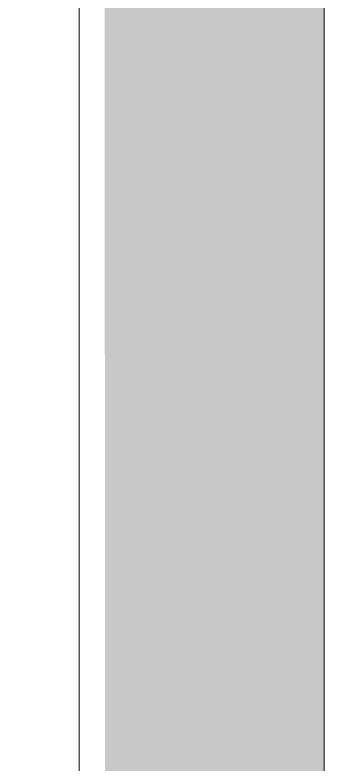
# Model space of a CAD drawing. Header units: millimetres. Extents: x -164500 to 426394, y -23753 to 102118.
# Drawn here: x 152496.9 to 152522.1, y 74710.6 to 74771.9 of the extents above; entities that cross this region are included whole.
import ezdxf

# ---------------------------------------------------------------- set-up
doc = ezdxf.new("R2010")
doc.units = ezdxf.units.MM
doc.layers.add('A-WALL-1', color=9, linetype='Continuous', lineweight=5, true_color=0x808080)
doc.layers.add('A-WALL-FNSH-1', color=9, linetype='Continuous', lineweight=5, true_color=0x808080)
doc.layers.add('I-WALL', color=7, linetype='Continuous', lineweight=5)

# ---------------------------------------------------------------- blocks, each defined once
blk = doc.blocks.new('2floor')
at = {"layer": 'I-WALL'}
h = blk.add_hatch(dxfattribs=at)
h.set_pattern_fill('FP_1', color=256, style=0, pattern_type=2)
h.set_pattern_definition([(45, (148772.12, 0), (-114.0493, 114.0493), []), (45, (148886.17, 0), (-114.0493, 114.0493), [201.612, -40.322, 6.706, -33.617])])
h.paths.add_polyline_path([(152282.123, -100), (152502.123, -100), (152502.123, 7900), (152282.123, 7900), (152282.123, 81.45)])
h = blk.add_hatch(dxfattribs=at)
h.set_pattern_fill('FP_191', color=256, style=0, pattern_type=2)
h.set_pattern_definition([(0, (148772.123, 0), (243.84, 60.96), [20.117, -162.763, 20.117, -162.763, -975.36]), (0, (148772.123, 0), (243.84, 60.96), [-365.76, 20.117, -345.643, 20.117, -162.763, -426.72]), (0, (148772.123, 0), (243.84, 60.96), [-914.4, 20.117, -101.803, 20.117, -284.683]), (120, (148863.563, 30.48), (-174.7129, 180.69163), [20.117, -162.763, 20.117, -162.763, -975.36]), (120, (148863.563, 30.48), (-174.7129, 180.69163), [-365.76, 20.117, -345.643, 20.117, -162.763, -426.72]), (120, (148863.563, 30.48), (-174.7129, 180.69163), [-914.4, 20.117, -101.803, 20.117, -284.683]), (240, (148894.043, 152.4), (-69.1271, -241.65163), [20.117, -162.763, 20.117, -162.763, -975.36]), (240, (148894.043, 152.4), (-69.1271, -241.65163), [-365.76, 20.117, -345.643, 20.117, -162.763, -426.72]), (240, (148894.043, 152.4), (-69.1271, -241.65163), [-914.4, 20.117, -101.803, 20.117, -284.683])])
h.paths.add_polyline_path([(152522.123, 140), (152522.123, 7679), (152502.123, 7680), (152504.229, 140)])
at = {"layer": 'A-WALL-1'}
blk.add_line((152502.123, 7900), (152502.123, -100), dxfattribs=at)
at = {"layer": 'A-WALL-FNSH-1'}
blk.add_line((152522.123, 7679), (152522.123, 140), dxfattribs=at)

msp = doc.modelspace()

# ---------------------------------------------------------------- block references
msp.add_blockref('2floor', (0, 74539.358))

doc.saveas('drawing.dxf')
